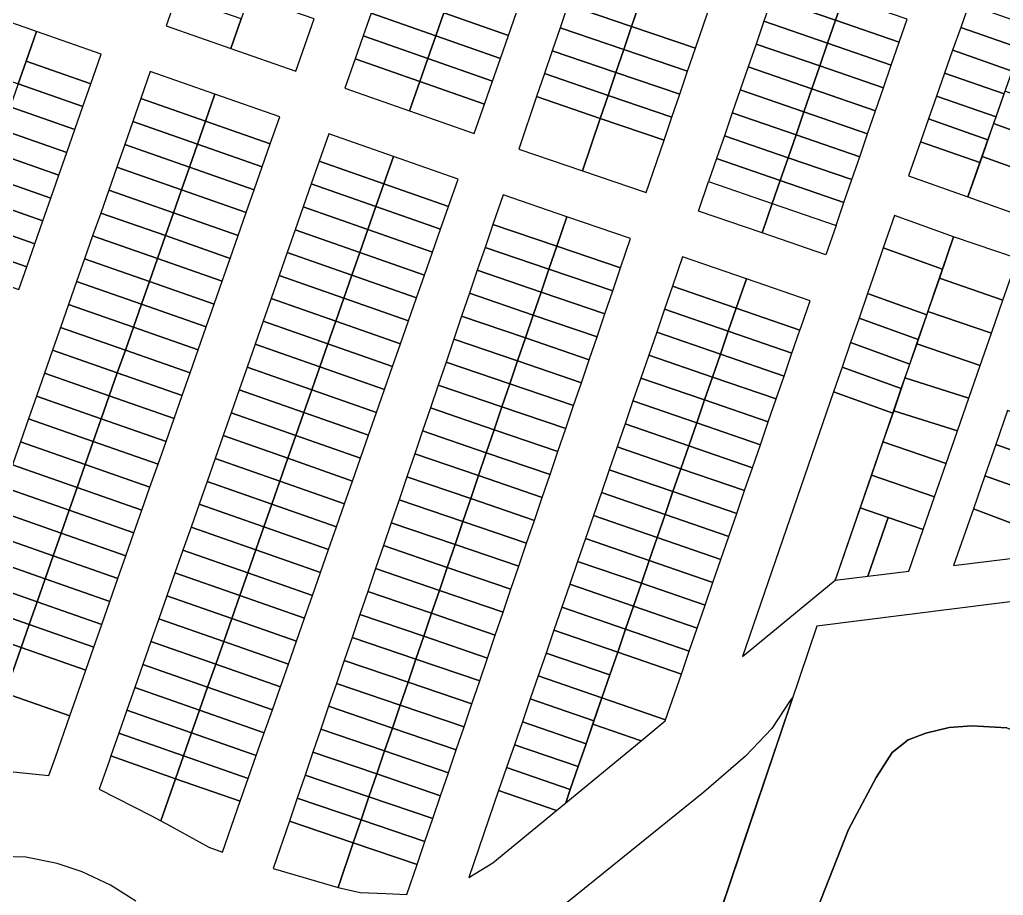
# Model space of a CAD drawing. Header units: metres. Extents: x 263639 to 269142, y 7370519 to 7372711.
# Drawn here: x 263886.6 to 264170.7, y 7372190.3 to 7372443.1 of the extents above; entities that cross this region are included whole.
import ezdxf

# ---------------------------------------------------------------- set-up
doc = ezdxf.new("R2010")
doc.units = ezdxf.units.M
doc.layers.add('LOTE', color=7, linetype='Continuous')

msp = doc.modelspace()

# ---------------------------------------------------------------- linework, layer by layer
at = {"layer": 'LOTE', "color": 7}
for points in [[(264063.35, 7372441.14), (264067.87, 7372454.39), (264049.45, 7372460.67), (264044.93, 7372447.42), (264063.35, 7372441.14)], [(264081.77, 7372434.86), (264086.29, 7372448.11), (264067.87, 7372454.39), (264063.35, 7372441.14), (264081.77, 7372434.86)], [(264106.1, 7372455.96), (264103.82, 7372449.34), (264122.22, 7372443), (264124.5, 7372449.62), (264106.1, 7372455.96)], [(264006.8, 7372438.51), (264009.11, 7372445.11), (263990.42, 7372451.66), (263988.11, 7372445.05), (264006.8, 7372438.51)], [(264030.11, 7372445.18), (264011.43, 7372451.72), (264009.11, 7372445.11), (264027.8, 7372438.57), (264030.11, 7372445.18)], [(263928.98, 7372441.39), (263947.66, 7372434.85), (263950.64, 7372443.34), (263931.95, 7372449.89), (263928.98, 7372441.39)], [(263971.64, 7372443.4), (263952.95, 7372449.95), (263950.64, 7372443.34), (263947.66, 7372434.85), (263966.35, 7372428.3), (263971.64, 7372443.4)], [(264103.82, 7372449.34), (264101.54, 7372442.72), (264119.94, 7372436.38), (264122.22, 7372443), (264103.82, 7372449.34)], [(264124.5, 7372449.62), (264122.22, 7372443), (264140.61, 7372436.66), (264142.9, 7372443.27), (264124.5, 7372449.62)], [(264063.35, 7372441.14), (264044.93, 7372447.42), (264042.67, 7372440.8), (264061.09, 7372434.52), (264063.35, 7372441.14)], [(264158.36, 7372440.9), (264175.51, 7372434.89), (264177.83, 7372441.49), (264160.68, 7372447.51), (264160.68, 7372447.51), (264158.36, 7372440.9), (264158.36, 7372440.9)], [(263882.45, 7372442.86), (263877.16, 7372427.76), (263886.22, 7372424.58), (263888.53, 7372431.19), (263891.51, 7372439.68), (263882.45, 7372442.86)], [(264004.48, 7372431.9), (264006.8, 7372438.51), (263988.11, 7372445.05), (263985.8, 7372438.45), (264004.48, 7372431.9)], [(264027.8, 7372438.57), (264009.11, 7372445.11), (264006.8, 7372438.51), (264025.49, 7372431.96), (264027.8, 7372438.57)], [(264101.54, 7372442.72), (264099.26, 7372436.1), (264117.65, 7372429.76), (264119.94, 7372436.38), (264101.54, 7372442.72)], [(264122.22, 7372443), (264119.94, 7372436.38), (264138.33, 7372430.04), (264140.61, 7372436.66), (264122.22, 7372443)], [(264061.09, 7372434.52), (264042.67, 7372440.8), (264040.42, 7372434.17), (264058.83, 7372427.89), (264061.09, 7372434.52)], [(264081.77, 7372434.86), (264063.35, 7372441.14), (264061.09, 7372434.52), (264079.51, 7372428.24), (264081.77, 7372434.86)], [(264158.36, 7372440.9), (264156.04, 7372434.3), (264156.05, 7372434.3), (264173.19, 7372428.28), (264175.51, 7372434.89), (264158.36, 7372440.9), (264158.36, 7372440.9)], [(263907.22, 7372424.64), (263910.19, 7372433.14), (263910.19, 7372433.14), (263910.19, 7372433.14), (263891.51, 7372439.68), (263888.53, 7372431.19), (263907.22, 7372424.64)], [(264002.17, 7372425.3), (264004.48, 7372431.9), (263985.8, 7372438.45), (263983.48, 7372431.84), (264002.17, 7372425.3)], [(264025.49, 7372431.96), (264006.8, 7372438.51), (264004.48, 7372431.9), (264023.17, 7372425.36), (264025.49, 7372431.96)], [(264058.83, 7372427.89), (264040.42, 7372434.17), (264038.16, 7372427.55), (264056.57, 7372421.27), (264058.83, 7372427.89)], [(264061.09, 7372434.52), (264058.83, 7372427.89), (264077.25, 7372421.61), (264079.51, 7372428.24), (264061.09, 7372434.52)], [(264099.26, 7372436.1), (264096.98, 7372429.49), (264115.37, 7372423.14), (264117.65, 7372429.76), (264099.26, 7372436.1)], [(264119.94, 7372436.38), (264117.65, 7372429.76), (264136.05, 7372423.42), (264138.33, 7372430.04), (264119.94, 7372436.38)], [(264156.04, 7372434.3), (264153.72, 7372427.69), (264153.73, 7372427.69), (264170.88, 7372421.68), (264173.19, 7372428.28), (264156.05, 7372434.3), (264156.04, 7372434.3)], [(263999.2, 7372416.8), (264002.17, 7372425.3), (263983.48, 7372431.84), (263980.51, 7372423.35), (263999.2, 7372416.8)], [(264023.17, 7372425.36), (264004.48, 7372431.9), (264002.17, 7372425.3), (264020.86, 7372418.75), (264023.17, 7372425.36)], [(263904.9, 7372418.04), (263907.22, 7372424.64), (263888.53, 7372431.19), (263886.22, 7372424.58), (263904.9, 7372418.04)], [(264096.98, 7372429.49), (264094.69, 7372422.87), (264113.09, 7372416.53), (264115.37, 7372423.14), (264096.98, 7372429.49)], [(264117.65, 7372429.76), (264115.37, 7372423.14), (264133.77, 7372416.8), (264136.05, 7372423.42), (264117.65, 7372429.76)], [(263924.35, 7372428.18), (263921.61, 7372420.35), (263940.29, 7372413.8), (263943.04, 7372421.64), (263924.35, 7372428.18)], [(264035.9, 7372420.92), (264054.31, 7372414.64), (264056.57, 7372421.27), (264038.16, 7372427.55), (264035.9, 7372420.92)], [(264077.25, 7372421.61), (264058.83, 7372427.89), (264056.57, 7372421.27), (264074.99, 7372414.99), (264077.25, 7372421.61)], [(264151.41, 7372421.09), (264168.56, 7372415.07), (264170.88, 7372421.68), (264153.73, 7372427.69), (264153.72, 7372427.69), (264151.41, 7372421.09), (264151.41, 7372421.09)], [(263902.59, 7372411.43), (263904.9, 7372418.04), (263886.22, 7372424.58), (263883.9, 7372417.98), (263902.59, 7372411.43)], [(264020.86, 7372418.75), (264002.17, 7372425.3), (263999.2, 7372416.8), (264017.88, 7372410.26), (264020.86, 7372418.75)], [(264094.69, 7372422.87), (264092.41, 7372416.25), (264110.81, 7372409.91), (264113.09, 7372416.53), (264094.69, 7372422.87)], [(264115.37, 7372423.14), (264113.09, 7372416.53), (264131.49, 7372410.18), (264133.77, 7372416.8), (264115.37, 7372423.14)], [(263940.29, 7372413.8), (263921.61, 7372420.35), (263919.29, 7372413.74), (263937.98, 7372407.2), (263940.29, 7372413.8)], [(263961.72, 7372415.09), (263943.04, 7372421.64), (263940.29, 7372413.8), (263958.98, 7372407.26), (263961.72, 7372415.09)], [(264049.15, 7372399.5), (264054.31, 7372414.64), (264035.9, 7372420.92), (264030.73, 7372405.78), (264049.15, 7372399.5)], [(264074.99, 7372414.99), (264056.57, 7372421.27), (264054.31, 7372414.64), (264072.73, 7372408.36), (264074.99, 7372414.99)], [(264149.09, 7372414.48), (264149.09, 7372414.48), (264166.24, 7372408.47), (264168.56, 7372415.07), (264151.41, 7372421.09), (264151.41, 7372421.09), (264149.09, 7372414.48)], [(264167.87, 7372413.11), (264185.65, 7372406.7), (264188.92, 7372416.04), (264171.15, 7372422.45), (264167.87, 7372413.11)], [(263900.28, 7372404.82), (263902.59, 7372411.43), (263883.9, 7372417.98), (263881.59, 7372411.37), (263900.28, 7372404.82)], [(264067.57, 7372393.22), (264072.73, 7372408.36), (264054.31, 7372414.64), (264049.15, 7372399.5), (264067.57, 7372393.22)], [(264092.41, 7372416.25), (264090.13, 7372409.63), (264108.53, 7372403.29), (264110.81, 7372409.91), (264092.41, 7372416.25)], [(264113.09, 7372416.53), (264110.81, 7372409.91), (264129.21, 7372403.57), (264131.49, 7372410.18), (264113.09, 7372416.53)], [(264149.09, 7372414.48), (264146.77, 7372407.88), (264146.78, 7372407.88), (264163.92, 7372401.86), (264166.24, 7372408.47), (264149.09, 7372414.48), (264149.09, 7372414.48)], [(263897.96, 7372398.22), (263900.28, 7372404.82), (263881.59, 7372411.37), (263879.28, 7372404.76), (263897.96, 7372398.22)], [(263937.98, 7372407.2), (263919.29, 7372413.74), (263916.98, 7372407.13), (263935.67, 7372400.59), (263937.98, 7372407.2)], [(263958.98, 7372407.26), (263940.29, 7372413.8), (263937.98, 7372407.2), (263956.67, 7372400.65), (263958.98, 7372407.26)], [(264164.56, 7372403.67), (264182.34, 7372397.27), (264185.65, 7372406.7), (264167.87, 7372413.11), (264164.56, 7372403.67)], [(263975.88, 7372410.13), (263973.14, 7372402.3), (263991.82, 7372395.75), (263994.57, 7372403.59), (263975.88, 7372410.13)], [(264090.13, 7372409.63), (264087.85, 7372403.01), (264106.25, 7372396.67), (264108.53, 7372403.29), (264090.13, 7372409.63)], [(264110.81, 7372409.91), (264108.53, 7372403.29), (264126.93, 7372396.95), (264129.21, 7372403.57), (264110.81, 7372409.91)], [(263935.67, 7372400.59), (263916.98, 7372407.13), (263914.67, 7372400.53), (263933.35, 7372393.98), (263935.67, 7372400.59)], [(263956.67, 7372400.65), (263937.98, 7372407.2), (263935.67, 7372400.59), (263954.35, 7372394.04), (263956.67, 7372400.65)], [(264146.77, 7372407.88), (264143.32, 7372398.03), (264160.47, 7372392.01), (264163.92, 7372401.86), (264146.78, 7372407.88), (264146.77, 7372407.88)], [(263895.65, 7372391.61), (263897.96, 7372398.22), (263879.28, 7372404.76), (263876.96, 7372398.16), (263895.65, 7372391.61)], [(264013.26, 7372397.04), (263994.57, 7372403.59), (263991.82, 7372395.75), (264010.51, 7372389.21), (264013.26, 7372397.04)], [(264087.85, 7372403.01), (264085.57, 7372396.4), (264103.97, 7372390.05), (264106.25, 7372396.67), (264087.85, 7372403.01)], [(264108.53, 7372403.29), (264106.25, 7372396.67), (264124.65, 7372390.33), (264126.93, 7372396.95), (264108.53, 7372403.29)], [(264178.25, 7372385.6), (264182.34, 7372397.27), (264164.56, 7372403.67), (264160.47, 7372392.01), (264178.25, 7372385.6)], [(263933.35, 7372393.98), (263914.67, 7372400.53), (263912.35, 7372393.92), (263931.04, 7372387.38), (263933.35, 7372393.98)], [(263954.35, 7372394.04), (263935.67, 7372400.59), (263933.35, 7372393.98), (263952.04, 7372387.44), (263954.35, 7372394.04)], [(263970.82, 7372395.69), (263989.51, 7372389.15), (263991.82, 7372395.75), (263973.14, 7372402.3), (263970.82, 7372395.69)], [(263893.34, 7372385.01), (263895.65, 7372391.61), (263876.96, 7372398.16), (263874.65, 7372391.55), (263893.34, 7372385.01)], [(263968.51, 7372389.09), (263987.2, 7372382.54), (263989.51, 7372389.15), (263970.82, 7372395.69), (263968.51, 7372389.09)], [(264010.51, 7372389.21), (263991.82, 7372395.75), (263989.51, 7372389.15), (264008.2, 7372382.6), (264010.51, 7372389.21)], [(264103.97, 7372390.05), (264101.03, 7372381.55), (264082.64, 7372387.89), (264085.57, 7372396.4), (264103.97, 7372390.05)], [(264106.25, 7372396.67), (264103.97, 7372390.05), (264122.36, 7372383.71), (264124.65, 7372390.33), (264106.25, 7372396.67)], [(263891.02, 7372378.4), (263893.34, 7372385.01), (263874.65, 7372391.55), (263872.33, 7372384.94), (263891.02, 7372378.4)], [(263931.04, 7372387.38), (263912.35, 7372393.92), (263910.04, 7372387.31), (263928.72, 7372380.77), (263931.04, 7372387.38)], [(263952.04, 7372387.44), (263933.35, 7372393.98), (263931.04, 7372387.38), (263949.73, 7372380.83), (263952.04, 7372387.44)], [(264041.72, 7372377.73), (264044.63, 7372386.25), (264026.21, 7372392.53), (264023.31, 7372384.01), (264041.72, 7372377.73)], [(263966.2, 7372382.48), (263984.88, 7372375.94), (263987.2, 7372382.54), (263968.51, 7372389.09), (263966.2, 7372382.48)], [(264008.2, 7372382.6), (263989.51, 7372389.15), (263987.2, 7372382.54), (264005.88, 7372376), (264008.2, 7372382.6)], [(264122.36, 7372383.71), (264119.43, 7372375.2), (264101.03, 7372381.55), (264103.97, 7372390.05), (264122.36, 7372383.71)], [(263928.72, 7372380.77), (263910.04, 7372387.31), (263907.72, 7372380.71), (263926.41, 7372374.16), (263928.72, 7372380.77)], [(263949.73, 7372380.83), (263931.04, 7372387.38), (263928.72, 7372380.77), (263947.41, 7372374.22), (263949.73, 7372380.83)], [(264041.72, 7372377.73), (264060.14, 7372371.45), (264063.05, 7372379.97), (264044.63, 7372386.25), (264041.72, 7372377.73)], [(264136.02, 7372377.3), (264153.11, 7372371.11), (264156.33, 7372380.44), (264139.24, 7372386.63), (264136.02, 7372377.3)], [(264136.02, 7372377.3), (264153.11, 7372371.11), (264156.33, 7372380.44), (264139.24, 7372386.63), (264136.02, 7372377.3)], [(263888.71, 7372371.79), (263891.02, 7372378.4), (263872.33, 7372384.94), (263870.02, 7372378.34), (263888.71, 7372371.79)], [(264023.31, 7372384.01), (264021.05, 7372377.38), (264039.46, 7372371.1), (264041.72, 7372377.73), (264023.31, 7372384.01)], [(263926.41, 7372374.16), (263907.72, 7372380.71), (263905.41, 7372374.1), (263924.1, 7372367.56), (263926.41, 7372374.16)], [(263947.41, 7372374.22), (263928.72, 7372380.77), (263926.41, 7372374.16), (263945.1, 7372367.62), (263947.41, 7372374.22)], [(263963.88, 7372375.87), (263982.57, 7372369.33), (263984.88, 7372375.94), (263966.2, 7372382.48), (263963.88, 7372375.87)], [(264005.88, 7372376), (263987.2, 7372382.54), (263984.88, 7372375.94), (264003.57, 7372369.39), (264005.88, 7372376)], [(264156.33, 7372380.44), (264152.2, 7372368.45), (264170.56, 7372362.19), (264174.72, 7372374.17), (264156.33, 7372380.44)], [(263886.39, 7372365.19), (263888.71, 7372371.79), (263870.02, 7372378.34), (263867.71, 7372371.73), (263886.39, 7372365.19)], [(264037.2, 7372364.48), (264039.46, 7372371.1), (264021.05, 7372377.38), (264018.79, 7372370.76), (264037.2, 7372364.48)], [(264060.14, 7372371.45), (264041.72, 7372377.73), (264039.46, 7372371.1), (264057.88, 7372364.82), (264060.14, 7372371.45)], [(264148.55, 7372357.87), (264150.83, 7372364.49), (264153.11, 7372371.11), (264136.02, 7372377.3), (264133.74, 7372370.68), (264131.46, 7372364.06), (264148.55, 7372357.87)], [(263961.57, 7372369.27), (263980.26, 7372362.72), (263982.57, 7372369.33), (263963.88, 7372375.87), (263961.57, 7372369.27)], [(264003.57, 7372369.39), (263984.88, 7372375.94), (263982.57, 7372369.33), (264001.26, 7372362.78), (264003.57, 7372369.39)], [(264093.54, 7372359.8), (264096.47, 7372368.31), (264078.07, 7372374.65), (264075.14, 7372366.14), (264093.54, 7372359.8)], [(263924.1, 7372367.56), (263905.41, 7372374.1), (263903.1, 7372367.49), (263921.78, 7372360.95), (263924.1, 7372367.56)], [(263945.1, 7372367.62), (263926.41, 7372374.16), (263924.1, 7372367.56), (263942.78, 7372361.01), (263945.1, 7372367.62)], [(263959.25, 7372362.66), (263977.94, 7372356.12), (263980.26, 7372362.72), (263961.57, 7372369.27), (263959.25, 7372362.66)], [(264001.26, 7372362.78), (263982.57, 7372369.33), (263980.26, 7372362.72), (263998.94, 7372356.18), (264001.26, 7372362.78)], [(264034.95, 7372357.85), (264037.2, 7372364.48), (264018.79, 7372370.76), (264016.53, 7372364.13), (264034.95, 7372357.85)], [(264055.62, 7372358.2), (264057.88, 7372364.82), (264039.46, 7372371.1), (264037.2, 7372364.48), (264055.62, 7372358.2)], [(263921.78, 7372360.95), (263903.1, 7372367.49), (263900.78, 7372360.89), (263919.47, 7372354.34), (263921.78, 7372360.95)], [(263942.78, 7372361.01), (263924.1, 7372367.56), (263921.78, 7372360.95), (263940.47, 7372354.41), (263942.78, 7372361.01)], [(264091.26, 7372353.18), (264093.54, 7372359.8), (264075.14, 7372366.14), (264072.86, 7372359.53), (264091.26, 7372353.18)], [(264111.94, 7372353.46), (264112.26, 7372354.41), (264114.87, 7372361.97), (264096.47, 7372368.31), (264093.54, 7372359.8), (264111.94, 7372353.46)], [(264170.56, 7372362.19), (264152.2, 7372368.45), (264148.9, 7372358.89), (264167.24, 7372352.64), (264170.56, 7372362.19)], [(264032.69, 7372351.23), (264034.95, 7372357.85), (264016.53, 7372364.13), (264014.27, 7372357.51), (264032.69, 7372351.23)], [(264055.62, 7372358.2), (264037.2, 7372364.48), (264034.95, 7372357.85), (264053.36, 7372351.57), (264055.62, 7372358.2)], [(264129.01, 7372356.97), (264146.1, 7372350.78), (264148.55, 7372357.87), (264131.46, 7372364.06), (264129.01, 7372356.97)], [(263919.47, 7372354.34), (263900.78, 7372360.89), (263898.47, 7372354.28), (263917.16, 7372347.74), (263919.47, 7372354.34)], [(263940.47, 7372354.41), (263921.78, 7372360.95), (263919.47, 7372354.34), (263938.16, 7372347.8), (263940.47, 7372354.41)], [(263956.94, 7372356.05), (263975.63, 7372349.51), (263977.94, 7372356.12), (263959.25, 7372362.66), (263956.94, 7372356.05)], [(263998.94, 7372356.18), (263980.26, 7372362.72), (263977.94, 7372356.12), (263996.63, 7372349.57), (263998.94, 7372356.18)], [(264030.43, 7372344.6), (264032.69, 7372351.23), (264014.27, 7372357.51), (264012.01, 7372350.88), (264030.43, 7372344.6)], [(264034.95, 7372357.85), (264032.69, 7372351.23), (264051.1, 7372344.95), (264053.36, 7372351.57), (264034.95, 7372357.85)], [(264088.97, 7372346.57), (264091.26, 7372353.18), (264072.86, 7372359.53), (264070.58, 7372352.91), (264088.97, 7372346.57)], [(264109.65, 7372346.84), (264111.94, 7372353.46), (264093.54, 7372359.8), (264091.26, 7372353.18), (264109.65, 7372346.84)], [(264167.24, 7372352.64), (264148.9, 7372358.89), (264145.66, 7372349.49), (264163.98, 7372343.25), (264167.24, 7372352.64)], [(263954.63, 7372349.45), (263973.31, 7372342.9), (263975.63, 7372349.51), (263956.94, 7372356.05), (263954.63, 7372349.45)], [(263996.63, 7372349.57), (263977.94, 7372356.12), (263975.63, 7372349.51), (263994.32, 7372342.96), (263996.63, 7372349.57)], [(264126.57, 7372349.88), (264143.66, 7372343.69), (264146.1, 7372350.78), (264129.01, 7372356.97), (264126.57, 7372349.88)], [(263917.16, 7372347.74), (263898.47, 7372354.28), (263896.15, 7372347.68), (263914.84, 7372341.13), (263917.16, 7372347.74)], [(263938.16, 7372347.8), (263919.47, 7372354.34), (263917.16, 7372347.74), (263935.84, 7372341.19), (263938.16, 7372347.8)], [(264086.69, 7372339.95), (264088.97, 7372346.57), (264070.58, 7372352.91), (264068.3, 7372346.29), (264086.69, 7372339.95)], [(264109.65, 7372346.84), (264091.26, 7372353.18), (264088.97, 7372346.57), (264107.37, 7372340.22), (264109.65, 7372346.84)], [(263952.31, 7372342.84), (263971, 7372336.3), (263973.31, 7372342.9), (263954.63, 7372349.45), (263952.31, 7372342.84)], [(263994.32, 7372342.96), (263975.63, 7372349.51), (263973.31, 7372342.9), (263992, 7372336.36), (263994.32, 7372342.96)], [(264028.17, 7372337.98), (264030.43, 7372344.6), (264012.01, 7372350.88), (264009.75, 7372344.26), (264028.17, 7372337.98)], [(264051.1, 7372344.95), (264032.69, 7372351.23), (264030.43, 7372344.6), (264048.84, 7372338.32), (264051.1, 7372344.95)], [(264143.66, 7372343.69), (264126.57, 7372349.88), (264124.12, 7372342.79), (264124.12, 7372342.78), (264141.21, 7372336.6), (264143.66, 7372343.69)], [(264163.98, 7372343.25), (264145.66, 7372349.49), (264142.28, 7372339.68), (264160.72, 7372333.87), (264163.98, 7372343.25)], [(263914.84, 7372341.13), (263896.15, 7372347.68), (263893.84, 7372341.07), (263912.53, 7372334.52), (263914.84, 7372341.13)], [(263935.84, 7372341.19), (263917.16, 7372347.74), (263914.84, 7372341.13), (263933.53, 7372334.59), (263935.84, 7372341.19)], [(264084.41, 7372333.33), (264086.69, 7372339.95), (264068.3, 7372346.29), (264066.01, 7372339.67), (264084.41, 7372333.33)], [(264107.37, 7372340.22), (264088.97, 7372346.57), (264086.69, 7372339.95), (264105.09, 7372333.61), (264107.37, 7372340.22)], [(264025.91, 7372331.35), (264028.17, 7372337.98), (264009.75, 7372344.26), (264007.49, 7372337.63), (264025.91, 7372331.35)], [(264046.59, 7372331.7), (264048.84, 7372338.32), (264030.43, 7372344.6), (264028.17, 7372337.98), (264046.59, 7372331.7)], [(263912.53, 7372334.52), (263893.84, 7372341.07), (263891.53, 7372334.46), (263910.21, 7372327.92), (263912.53, 7372334.52)], [(263933.53, 7372334.59), (263914.84, 7372341.13), (263912.53, 7372334.52), (263931.22, 7372327.98), (263933.53, 7372334.59)], [(263950, 7372336.23), (263968.69, 7372329.69), (263971, 7372336.3), (263952.31, 7372342.84), (263950, 7372336.23)], [(263992, 7372336.36), (263973.31, 7372342.9), (263971, 7372336.3), (263989.69, 7372329.75), (263992, 7372336.36)], [(264121.68, 7372335.69), (264138.77, 7372329.5), (264141.21, 7372336.6), (264124.12, 7372342.78), (264121.68, 7372335.69)], [(264023.65, 7372324.73), (264025.91, 7372331.35), (264007.49, 7372337.63), (264005.23, 7372331.01), (264023.65, 7372324.73)], [(264044.33, 7372325.07), (264046.59, 7372331.7), (264028.17, 7372337.98), (264025.91, 7372331.35), (264044.33, 7372325.07)], [(264082.13, 7372326.71), (264084.41, 7372333.33), (264066.01, 7372339.67), (264063.73, 7372333.06), (264082.13, 7372326.71)], [(264105.09, 7372333.61), (264086.69, 7372339.95), (264084.41, 7372333.33), (264102.81, 7372326.99), (264105.09, 7372333.61)], [(264160.72, 7372333.87), (264142.28, 7372339.68), (264139.02, 7372330.23), (264157.44, 7372324.43), (264160.72, 7372333.87)], [(263947.69, 7372329.63), (263966.37, 7372323.08), (263968.69, 7372329.69), (263950, 7372336.23), (263947.69, 7372329.63)], [(263989.69, 7372329.75), (263971, 7372336.3), (263968.69, 7372329.69), (263987.37, 7372323.14), (263989.69, 7372329.75)], [(264122.37, 7372281.93), (264138.77, 7372329.5), (264121.68, 7372335.69), (264095.33, 7372259.26), (264122.15, 7372281.3), (264122.15, 7372281.31), (264122.37, 7372281.93)], [(263910.21, 7372327.92), (263891.53, 7372334.46), (263889.21, 7372327.86), (263907.9, 7372321.31), (263910.21, 7372327.92)], [(263931.22, 7372327.98), (263912.53, 7372334.52), (263910.21, 7372327.92), (263928.9, 7372321.37), (263931.22, 7372327.98)], [(264079.85, 7372320.1), (264082.13, 7372326.71), (264063.73, 7372333.06), (264061.45, 7372326.44), (264079.85, 7372320.1)], [(264102.81, 7372326.99), (264084.41, 7372333.33), (264082.13, 7372326.71), (264100.53, 7372320.37), (264102.81, 7372326.99)], [(263945.37, 7372323.02), (263964.06, 7372316.48), (263966.37, 7372323.08), (263947.69, 7372329.63), (263945.37, 7372323.02)], [(263987.37, 7372323.14), (263968.69, 7372329.69), (263966.37, 7372323.08), (263985.06, 7372316.54), (263987.37, 7372323.14)], [(264021.39, 7372318.1), (264023.65, 7372324.73), (264005.23, 7372331.01), (264002.97, 7372324.38), (264021.39, 7372318.1)], [(264042.07, 7372318.45), (264044.33, 7372325.07), (264025.91, 7372331.35), (264023.65, 7372324.73), (264042.07, 7372318.45)], [(264157.44, 7372324.43), (264139.02, 7372330.23), (264135.92, 7372321.23), (264154.16, 7372314.98), (264157.44, 7372324.43)], [(264168.5, 7372320.48), (264186.37, 7372314.11), (264189.71, 7372323.9), (264171.9, 7372330.25), (264168.5, 7372320.48)], [(263907.9, 7372321.31), (263889.21, 7372327.86), (263886.9, 7372321.25), (263905.59, 7372314.7), (263907.9, 7372321.31)], [(263928.9, 7372321.37), (263910.21, 7372327.92), (263907.9, 7372321.31), (263926.59, 7372314.77), (263928.9, 7372321.37)], [(264077.57, 7372313.48), (264079.85, 7372320.1), (264061.45, 7372326.44), (264059.17, 7372319.82), (264077.57, 7372313.48)], [(264100.53, 7372320.37), (264082.13, 7372326.71), (264079.85, 7372320.1), (264098.25, 7372313.75), (264100.53, 7372320.37)], [(264019.13, 7372311.48), (264021.39, 7372318.1), (264002.97, 7372324.38), (264000.71, 7372317.76), (264019.13, 7372311.48)], [(264042.07, 7372318.45), (264023.65, 7372324.73), (264021.39, 7372318.1), (264039.81, 7372311.82), (264042.07, 7372318.45)], [(263905.59, 7372314.7), (263886.9, 7372321.25), (263884.59, 7372314.64), (263903.27, 7372308.1), (263905.59, 7372314.7)], [(263926.59, 7372314.77), (263907.9, 7372321.31), (263905.59, 7372314.7), (263924.27, 7372308.16), (263926.59, 7372314.77)], [(263943.06, 7372316.41), (263961.75, 7372309.87), (263964.06, 7372316.48), (263945.37, 7372323.02), (263943.06, 7372316.41)], [(263985.06, 7372316.54), (263966.37, 7372323.08), (263964.06, 7372316.48), (263982.75, 7372309.93), (263985.06, 7372316.54)], [(264154.16, 7372314.98), (264135.92, 7372321.23), (264132.6, 7372311.61), (264150.82, 7372305.37), (264154.16, 7372314.98)], [(264165.35, 7372311.44), (264183.27, 7372305.05), (264186.37, 7372314.11), (264168.5, 7372320.48), (264165.35, 7372311.44)], [(264017.96, 7372308.05), (264019.13, 7372311.48), (264000.71, 7372317.76), (263998.45, 7372311.13), (264016.87, 7372304.85), (264017.96, 7372308.05)], [(264037.55, 7372305.2), (264039.81, 7372311.82), (264021.39, 7372318.1), (264019.13, 7372311.48), (264037.55, 7372305.2)], [(264075.29, 7372306.86), (264077.57, 7372313.48), (264059.17, 7372319.82), (264056.89, 7372313.2), (264075.29, 7372306.86)], [(264098.25, 7372313.75), (264079.85, 7372320.1), (264077.57, 7372313.48), (264095.97, 7372307.14), (264098.25, 7372313.75)], [(263940.74, 7372309.81), (263959.43, 7372303.26), (263961.75, 7372309.87), (263943.06, 7372316.41), (263940.74, 7372309.81)], [(263982.75, 7372309.93), (263964.06, 7372316.48), (263961.75, 7372309.87), (263980.43, 7372303.32), (263982.75, 7372309.93)], [(263903.27, 7372308.1), (263884.59, 7372314.64), (263882.27, 7372308.04), (263900.96, 7372301.49), (263903.27, 7372308.1)], [(263924.27, 7372308.16), (263905.59, 7372314.7), (263903.27, 7372308.1), (263921.96, 7372301.55), (263924.27, 7372308.16)], [(264074.11, 7372303.43), (264075.29, 7372306.86), (264056.89, 7372313.2), (264054.61, 7372306.58), (264073.01, 7372300.24), (264074.11, 7372303.43)], [(264095.97, 7372307.14), (264077.57, 7372313.48), (264075.29, 7372306.86), (264093.68, 7372300.52), (264095.97, 7372307.14)], [(263938.43, 7372303.2), (263957.12, 7372296.66), (263959.43, 7372303.26), (263940.74, 7372309.81), (263938.43, 7372303.2)], [(263980.43, 7372303.32), (263961.75, 7372309.87), (263959.43, 7372303.26), (263978.12, 7372296.72), (263980.43, 7372303.32)], [(264014.61, 7372298.23), (264016.87, 7372304.85), (263998.45, 7372311.13), (263996.2, 7372304.51), (264014.61, 7372298.23)], [(264016.87, 7372304.85), (264035.29, 7372298.57), (264037.55, 7372305.2), (264019.13, 7372311.48), (264017.96, 7372308.05), (264016.87, 7372304.85)], [(264150.82, 7372305.37), (264132.6, 7372311.61), (264129.35, 7372302.19), (264137.42, 7372299.41), (264147.54, 7372295.92), (264150.82, 7372305.37)], [(264162.02, 7372301.89), (264179.9, 7372295.2), (264183.27, 7372305.05), (264165.35, 7372311.44), (264162.02, 7372301.89)], [(263900.96, 7372301.49), (263882.27, 7372308.04), (263879.96, 7372301.43), (263898.65, 7372294.88), (263900.96, 7372301.49)], [(263921.96, 7372301.55), (263903.27, 7372308.1), (263900.96, 7372301.49), (263919.65, 7372294.95), (263921.96, 7372301.55)], [(264070.72, 7372293.62), (264073.01, 7372300.24), (264054.61, 7372306.58), (264052.33, 7372299.97), (264070.72, 7372293.62)], [(264093.68, 7372300.52), (264075.29, 7372306.86), (264074.11, 7372303.43), (264073.01, 7372300.24), (264091.4, 7372293.9), (264093.68, 7372300.52)], [(264012.35, 7372291.6), (264014.61, 7372298.23), (263996.2, 7372304.51), (263993.94, 7372297.88), (264012.35, 7372291.6)], [(264035.29, 7372298.57), (264016.87, 7372304.85), (264014.61, 7372298.23), (264033.03, 7372291.94), (264035.29, 7372298.57)], [(263898.65, 7372294.88), (263879.96, 7372301.43), (263877.64, 7372294.82), (263896.33, 7372288.28), (263898.65, 7372294.88)], [(263919.65, 7372294.95), (263900.96, 7372301.49), (263898.65, 7372294.88), (263917.33, 7372288.34), (263919.65, 7372294.95)], [(263936.12, 7372296.59), (263954.8, 7372290.05), (263957.12, 7372296.66), (263938.43, 7372303.2), (263936.12, 7372296.59)], [(263978.12, 7372296.72), (263959.43, 7372303.26), (263957.12, 7372296.66), (263975.8, 7372290.11), (263978.12, 7372296.72)], [(264131.58, 7372282.47), (264137.42, 7372299.41), (264129.35, 7372302.19), (264122.15, 7372281.3), (264131.58, 7372282.47)], [(264156.31, 7372285.52), (264177.48, 7372288.13), (264179.9, 7372295.2), (264162.02, 7372301.89), (264156.31, 7372285.52)], [(264012.35, 7372291.6), (263993.94, 7372297.88), (263991.68, 7372291.26), (264010.09, 7372284.98), (264012.35, 7372291.6)], [(264033.03, 7372291.94), (264014.61, 7372298.23), (264012.35, 7372291.6), (264030.77, 7372285.32), (264033.03, 7372291.94)], [(264068.44, 7372287.01), (264070.72, 7372293.62), (264052.33, 7372299.97), (264050.05, 7372293.35), (264068.44, 7372287.01)], [(264091.4, 7372293.9), (264073.01, 7372300.24), (264070.72, 7372293.62), (264089.12, 7372287.28), (264091.4, 7372293.9)], [(264143.37, 7372283.92), (264147.54, 7372295.92), (264137.42, 7372299.41), (264131.58, 7372282.47), (264143.37, 7372283.92)], [(263917.33, 7372288.34), (263898.65, 7372294.88), (263896.33, 7372288.28), (263915.02, 7372281.73), (263917.33, 7372288.34)], [(263933.8, 7372289.99), (263952.49, 7372283.44), (263954.8, 7372290.05), (263936.12, 7372296.59), (263933.8, 7372289.99)], [(263975.8, 7372290.11), (263957.12, 7372296.66), (263954.8, 7372290.05), (263973.49, 7372283.51), (263975.8, 7372290.11)], [(263896.33, 7372288.28), (263877.64, 7372294.82), (263875.33, 7372288.22), (263894.02, 7372281.67), (263896.33, 7372288.28)], [(264066.16, 7372280.39), (264068.44, 7372287.01), (264050.05, 7372293.35), (264047.76, 7372286.73), (264066.16, 7372280.39)], [(264089.12, 7372287.28), (264070.72, 7372293.62), (264068.44, 7372287.01), (264086.84, 7372280.66), (264089.12, 7372287.28)], [(263931.49, 7372283.38), (263950.18, 7372276.84), (263952.49, 7372283.44), (263933.8, 7372289.99), (263931.49, 7372283.38)], [(263973.49, 7372283.51), (263954.8, 7372290.05), (263952.49, 7372283.44), (263971.18, 7372276.9), (263973.49, 7372283.51)], [(264007.83, 7372278.35), (264010.09, 7372284.98), (263991.68, 7372291.26), (263989.42, 7372284.63), (264007.83, 7372278.35)], [(264030.77, 7372285.32), (264012.35, 7372291.6), (264010.09, 7372284.98), (264028.51, 7372278.69), (264030.77, 7372285.32)], [(263894.02, 7372281.67), (263875.33, 7372288.22), (263873.02, 7372281.61), (263891.7, 7372275.06), (263894.02, 7372281.67)], [(263915.02, 7372281.73), (263896.33, 7372288.28), (263894.02, 7372281.67), (263912.7, 7372275.13), (263915.02, 7372281.73)], [(264063.88, 7372273.77), (264066.16, 7372280.39), (264047.76, 7372286.73), (264045.48, 7372280.11), (264063.88, 7372273.77)], [(264084.56, 7372274.05), (264086.84, 7372280.66), (264068.44, 7372287.01), (264066.16, 7372280.39), (264084.56, 7372274.05)], [(264005.57, 7372271.72), (264007.83, 7372278.35), (263989.42, 7372284.63), (263987.16, 7372278), (264005.57, 7372271.72)], [(264010.09, 7372284.98), (264007.83, 7372278.35), (264026.25, 7372272.07), (264028.51, 7372278.69), (264010.09, 7372284.98)], [(264213.37, 7372217.67), (264225.57, 7372212.53), (264232.24, 7372238.27), (264248.31, 7372284.59), (264116.83, 7372267.97), (264079.53, 7372157.67), (264091.44, 7372162.19), (264101.21, 7372168.49), (264112.55, 7372178.49), (264116.96, 7372186.29), (264125.96, 7372209.33), (264133.99, 7372224.3), (264138.62, 7372231.53), (264143.24, 7372235.15), (264148.26, 7372237.16), (264154.99, 7372238.77), (264161.62, 7372239.27), (264171.66, 7372238.67), (264179.9, 7372235.65), (264187.03, 7372230.93), (264208.43, 7372219.58), (264213.37, 7372217.67)], [(263891.7, 7372275.06), (263873.02, 7372281.61), (263870.7, 7372275), (263889.39, 7372268.46), (263891.7, 7372275.06)], [(263912.7, 7372275.13), (263894.02, 7372281.67), (263891.7, 7372275.06), (263910.39, 7372268.52), (263912.7, 7372275.13)], [(263929.18, 7372276.78), (263947.86, 7372270.23), (263950.18, 7372276.84), (263931.49, 7372283.38), (263929.18, 7372276.78)], [(263971.18, 7372276.9), (263952.49, 7372283.44), (263950.18, 7372276.84), (263968.86, 7372270.29), (263971.18, 7372276.9)], [(264005.57, 7372271.72), (263987.16, 7372278), (263984.9, 7372271.38), (264003.31, 7372265.1), (264005.57, 7372271.72)], [(264026.25, 7372272.07), (264007.83, 7372278.35), (264005.57, 7372271.72), (264023.99, 7372265.44), (264026.25, 7372272.07)], [(264061.6, 7372267.15), (264063.88, 7372273.77), (264045.48, 7372280.11), (264043.2, 7372273.49), (264061.6, 7372267.15)], [(264084.56, 7372274.05), (264066.16, 7372280.39), (264063.88, 7372273.77), (264082.28, 7372267.43), (264084.56, 7372274.05)], [(263889.39, 7372268.46), (263870.7, 7372275), (263868.39, 7372268.4), (263887.08, 7372261.85), (263889.39, 7372268.46)], [(263910.39, 7372268.52), (263891.7, 7372275.06), (263889.39, 7372268.46), (263908.08, 7372261.91), (263910.39, 7372268.52)], [(263926.86, 7372270.17), (263945.55, 7372263.62), (263947.86, 7372270.23), (263929.18, 7372276.78), (263926.86, 7372270.17)], [(263968.86, 7372270.29), (263950.18, 7372276.84), (263947.86, 7372270.23), (263966.55, 7372263.69), (263968.86, 7372270.29)], [(264059.32, 7372260.53), (264061.6, 7372267.15), (264043.2, 7372273.49), (264040.92, 7372266.88), (264059.32, 7372260.53)], [(264082.28, 7372267.43), (264063.88, 7372273.77), (264061.6, 7372267.15), (264080, 7372260.81), (264082.28, 7372267.43)], [(263924.55, 7372263.56), (263943.24, 7372257.02), (263945.55, 7372263.62), (263926.86, 7372270.17), (263924.55, 7372263.56)], [(263966.55, 7372263.69), (263947.86, 7372270.23), (263945.55, 7372263.62), (263964.24, 7372257.08), (263966.55, 7372263.69)], [(264003.31, 7372265.1), (263984.9, 7372271.38), (263982.64, 7372264.75), (264001.05, 7372258.47), (264003.31, 7372265.1)], [(264021.73, 7372258.82), (264023.99, 7372265.44), (264005.57, 7372271.72), (264003.31, 7372265.1), (264021.73, 7372258.82)], [(263887.08, 7372261.85), (263868.39, 7372268.4), (263866.08, 7372261.79), (263884.76, 7372255.25), (263887.08, 7372261.85)], [(263908.08, 7372261.91), (263889.39, 7372268.46), (263887.08, 7372261.85), (263905.76, 7372255.31), (263908.08, 7372261.91)], [(264057.04, 7372253.92), (264059.32, 7372260.53), (264040.92, 7372266.88), (264038.64, 7372260.26), (264057.04, 7372253.92)], [(264080, 7372260.81), (264061.6, 7372267.15), (264059.32, 7372260.53), (264077.71, 7372254.19), (264080, 7372260.81)], [(263964.24, 7372257.08), (263945.55, 7372263.62), (263943.24, 7372257.02), (263961.92, 7372250.47), (263964.24, 7372257.08)], [(263998.79, 7372251.85), (264001.05, 7372258.47), (263982.64, 7372264.75), (263980.38, 7372258.13), (263998.79, 7372251.85)], [(264003.31, 7372265.1), (264001.05, 7372258.47), (264019.47, 7372252.19), (264021.73, 7372258.82), (264003.31, 7372265.1)], [(263887.08, 7372261.85), (263884.76, 7372255.25), (263882.45, 7372248.64), (263901.14, 7372242.09), (263902.29, 7372245.4), (263905.76, 7372255.31), (263887.08, 7372261.85)], [(263922.23, 7372256.96), (263940.92, 7372250.41), (263943.24, 7372257.02), (263924.55, 7372263.56), (263922.23, 7372256.96)], [(263996.53, 7372245.22), (263998.79, 7372251.85), (263980.38, 7372258.13), (263978.12, 7372251.5), (263996.53, 7372245.22)], [(264019.47, 7372252.19), (264001.05, 7372258.47), (263998.79, 7372251.85), (264017.21, 7372245.57), (264019.47, 7372252.19)], [(264054.75, 7372247.3), (264057.04, 7372253.92), (264038.64, 7372260.26), (264036.36, 7372253.64), (264054.75, 7372247.3)], [(264073.15, 7372240.96), (264077.71, 7372254.19), (264059.32, 7372260.53), (264057.04, 7372253.92), (264054.75, 7372247.3), (264073.15, 7372240.96)], [(263919.92, 7372250.35), (263938.61, 7372243.8), (263940.92, 7372250.41), (263922.23, 7372256.96), (263919.92, 7372250.35)], [(263961.92, 7372250.47), (263943.24, 7372257.02), (263940.92, 7372250.41), (263959.61, 7372243.87), (263961.92, 7372250.47)], [(264052.47, 7372240.68), (264054.75, 7372247.3), (264036.36, 7372253.64), (264034.08, 7372247.02), (264052.47, 7372240.68)], [(263917.61, 7372243.74), (263936.29, 7372237.2), (263938.61, 7372243.8), (263919.92, 7372250.35), (263917.61, 7372243.74)], [(263959.61, 7372243.87), (263940.92, 7372250.41), (263938.61, 7372243.8), (263957.29, 7372237.26), (263959.61, 7372243.87)], [(263994.28, 7372238.6), (263996.53, 7372245.22), (263978.12, 7372251.5), (263975.86, 7372244.88), (263994.28, 7372238.6)], [(264014.95, 7372238.94), (264017.21, 7372245.57), (263998.79, 7372251.85), (263996.53, 7372245.22), (264014.95, 7372238.94)], [(263882.45, 7372248.64), (263880.14, 7372242.03), (263877.82, 7372235.43), (263874.43, 7372225.75), (263877.2, 7372225.94), (263880.5, 7372226.02), (263884.74, 7372225.92), (263895.11, 7372224.88), (263896.96, 7372230.18), (263901.14, 7372242.09), (263882.45, 7372248.64)], [(264084.17, 7372220.08), (264026.21, 7372173.26), (264005.37, 7372167.5), (263997.35, 7372165.28), (263971.86, 7372168.98), (263952.28, 7372175.71), (263951.92, 7372174.64), (263951.92, 7372174.64), (263936.45, 7372129.31), (263952.08, 7372124.97), (263988.37, 7372123.09), (264023.53, 7372136.42), (264079.53, 7372157.67), (264098.18, 7372212.82), (264105.73, 7372235.15), (264109.92, 7372247.52), (264109.16, 7372246.55), (264103.79, 7372238.5), (264096.2, 7372230.44), (264084.17, 7372220.08)], [(264052.47, 7372240.68), (264034.08, 7372247.02), (264031.79, 7372240.41), (264050.19, 7372234.06), (264052.47, 7372240.68)], [(264073.15, 7372240.96), (264054.75, 7372247.3), (264052.15, 7372239.74), (264066.09, 7372234.93), (264073.04, 7372240.64), (264073.15, 7372240.96)], [(263915.29, 7372237.14), (263933.98, 7372230.59), (263936.29, 7372237.2), (263917.61, 7372243.74), (263915.29, 7372237.14)], [(263957.29, 7372237.26), (263938.61, 7372243.8), (263936.29, 7372237.2), (263954.98, 7372230.65), (263957.29, 7372237.26)], [(263994.28, 7372238.6), (263975.86, 7372244.88), (263973.6, 7372238.25), (263992.02, 7372231.97), (263994.28, 7372238.6)], [(264014.95, 7372238.94), (263996.53, 7372245.22), (263994.28, 7372238.6), (264012.69, 7372232.32), (264014.95, 7372238.94)], [(263989.76, 7372225.35), (263992.02, 7372231.97), (263973.6, 7372238.25), (263971.34, 7372231.63), (263989.76, 7372225.35)], [(264012.69, 7372232.32), (263994.28, 7372238.6), (263992.02, 7372231.97), (264010.43, 7372225.69), (264012.69, 7372232.32)], [(264047.91, 7372227.45), (264050.19, 7372234.06), (264031.79, 7372240.41), (264029.51, 7372233.79), (264047.91, 7372227.45)], [(264044.32, 7372217.04), (264066.09, 7372234.93), (264052.15, 7372239.74), (264050.19, 7372234.06), (264047.91, 7372227.45), (264045.63, 7372220.83), (264044.32, 7372217.04)], [(263915.29, 7372237.14), (263912.98, 7372230.53), (263931.67, 7372223.98), (263933.98, 7372230.59), (263915.29, 7372237.14), (263915.29, 7372237.14)], [(263954.98, 7372230.65), (263936.29, 7372237.2), (263933.98, 7372230.59), (263952.67, 7372224.05), (263954.98, 7372230.65)], [(264045.63, 7372220.83), (264047.91, 7372227.45), (264029.51, 7372233.79), (264027.23, 7372227.17), (264045.63, 7372220.83)], [(263909.63, 7372220.96), (263924.72, 7372213.24), (263927.39, 7372211.78), (263931.67, 7372223.98), (263912.98, 7372230.53), (263912.46, 7372229.05), (263909.63, 7372220.96)], [(263952.67, 7372224.05), (263933.98, 7372230.59), (263931.67, 7372223.98), (263950.35, 7372217.44), (263952.67, 7372224.05)], [(263989.76, 7372225.35), (263971.34, 7372231.63), (263969.08, 7372225), (263987.5, 7372218.72), (263989.76, 7372225.35)], [(264010.43, 7372225.69), (263992.02, 7372231.97), (263989.76, 7372225.35), (264008.17, 7372219.07), (264010.43, 7372225.69)], [(264045.63, 7372220.83), (264027.23, 7372227.17), (264024.95, 7372220.55), (264041.61, 7372214.81), (264044.32, 7372217.04), (264045.63, 7372220.83)], [(263945.22, 7372202.79), (263950.35, 7372217.44), (263931.67, 7372223.98), (263927.39, 7372211.78), (263930.07, 7372210.32), (263941.31, 7372204.22), (263945.22, 7372202.79)], [(263985.24, 7372212.1), (263987.5, 7372218.72), (263969.08, 7372225), (263966.82, 7372218.38), (263985.24, 7372212.1)], [(264008.17, 7372219.07), (263989.76, 7372225.35), (263987.5, 7372218.72), (264005.92, 7372212.44), (264008.17, 7372219.07)], [(263964.56, 7372211.75), (263982.98, 7372205.47), (263985.24, 7372212.1), (263966.82, 7372218.38), (263964.56, 7372211.75)], [(264005.92, 7372212.44), (263987.5, 7372218.72), (263985.24, 7372212.1), (264003.66, 7372205.82), (264005.92, 7372212.44)], [(264041.61, 7372214.81), (264024.95, 7372220.55), (264016.3, 7372195.47), (264023.24, 7372199.71), (264041.61, 7372214.81)], [(263978.57, 7372192.55), (263982.98, 7372205.47), (263964.56, 7372211.75), (263959.89, 7372198.06), (263978.57, 7372192.55)], [(264003.66, 7372205.82), (263985.24, 7372212.1), (263982.98, 7372205.47), (264001.4, 7372199.19), (264003.66, 7372205.82)], [(263978.57, 7372192.55), (263984.94, 7372191.14), (263992.33, 7372190.83), (263998.45, 7372190.56), (264001.4, 7372199.19), (263982.98, 7372205.47), (263978.57, 7372192.55)]]:
    msp.add_lwpolyline(points, close=True, dxfattribs=at)
for points in [[(264171.66, 7372238.67), (264161.62, 7372239.27), (264154.99, 7372238.77), (264148.26, 7372237.16), (264143.24, 7372235.15), (264138.62, 7372231.53), (264133.99, 7372224.3), (264125.96, 7372209.33), (264116.96, 7372186.29), (264112.55, 7372178.49), (264101.21, 7372168.49), (264091.44, 7372162.19), (264079.53, 7372157.67), (264023.53, 7372136.42), (264017.22, 7371887.17)], [(263920.2, 7372188.62), (263912.83, 7372193.26), (263904.72, 7372197.11), (263897.46, 7372199.49), (263888.38, 7372201.35), (263881.38, 7372201.52), (263874.48, 7372200.46), (263868.19, 7372199.2), (263861.46, 7372198.43), (263858.32, 7372198.39), (263852.81, 7372198.31), (263842.87, 7372191.43), (263788.65, 7372193.77), (263778.02, 7372194.23), (263751.28, 7372207.07), (263750.48, 7372204.56), (263748.33, 7372197.79), (263746.76, 7372192.23), (263744.1, 7372183.73)]]:
    msp.add_lwpolyline(points, dxfattribs=at)

doc.saveas('drawing.dxf')
